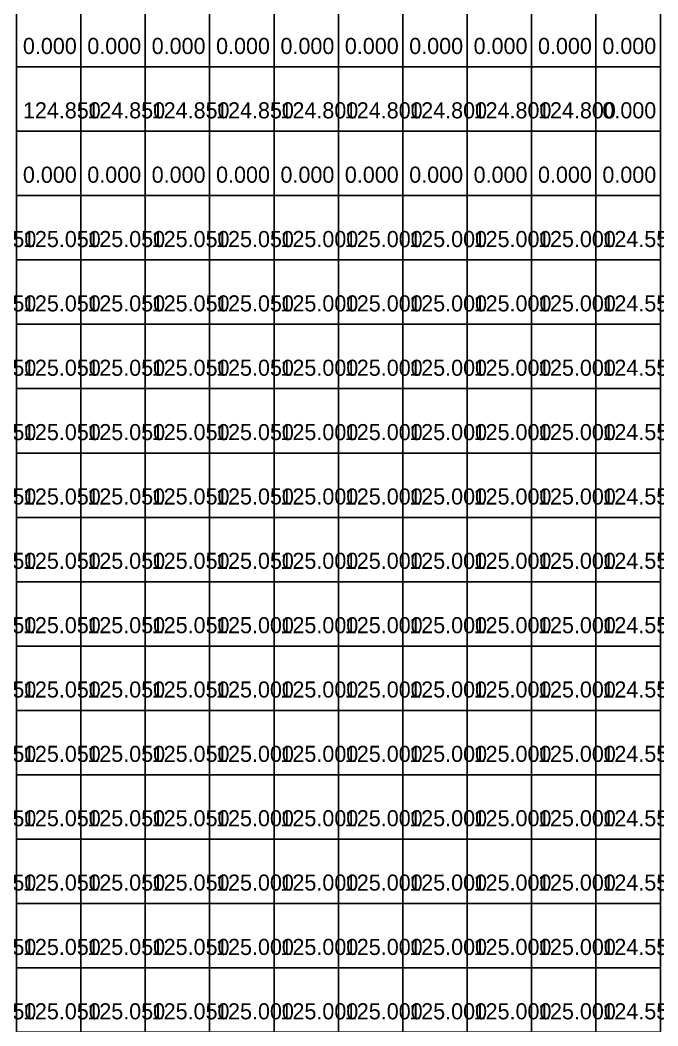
# Model space of a CAD drawing. Header units: metres. Extents: x 287857 to 287978, y 62957 to 63018.
# Drawn here: x 287935.98 to 287945.89, y 62971.93 to 62987.56 of the extents above; entities that cross this region are included whole.
import ezdxf

# ---------------------------------------------------------------- set-up
doc = ezdxf.new("R2010")
doc.units = ezdxf.units.M
for name, color, linetype, true_color in [('ARCH-BARRIER', 7, 'Continuous', 0xf87171), ('ARCH-INTERP', 7, 'Continuous', 0x64748b), ('ARCH-LEVEL-TXT', 7, 'Continuous', 0xa78bfa)]:
    doc.layers.add(name, color=color, linetype=linetype, true_color=true_color)

msp = doc.modelspace()

# ---------------------------------------------------------------- linework, layer by layer
at = {"layer": 'ARCH-BARRIER'}
for points in [[(287935.925, 62986.831, 0), (287936.925, 62986.831, 0), (287936.925, 62987.831, 0), (287935.925, 62987.831, 0), (287935.925, 62986.831, 0)], [(287936.925, 62986.831, 0), (287937.925, 62986.831, 0), (287937.925, 62987.831, 0), (287936.925, 62987.831, 0), (287936.925, 62986.831, 0)], [(287937.925, 62986.831, 0), (287938.925, 62986.831, 0), (287938.925, 62987.831, 0), (287937.925, 62987.831, 0), (287937.925, 62986.831, 0)], [(287938.925, 62986.831, 0), (287939.925, 62986.831, 0), (287939.925, 62987.831, 0), (287938.925, 62987.831, 0), (287938.925, 62986.831, 0)], [(287939.925, 62986.831, 0), (287940.925, 62986.831, 0), (287940.925, 62987.831, 0), (287939.925, 62987.831, 0), (287939.925, 62986.831, 0)], [(287940.925, 62986.831, 0), (287941.925, 62986.831, 0), (287941.925, 62987.831, 0), (287940.925, 62987.831, 0), (287940.925, 62986.831, 0)], [(287941.925, 62986.831, 0), (287942.925, 62986.831, 0), (287942.925, 62987.831, 0), (287941.925, 62987.831, 0), (287941.925, 62986.831, 0)], [(287942.925, 62986.831, 0), (287943.925, 62986.831, 0), (287943.925, 62987.831, 0), (287942.925, 62987.831, 0), (287942.925, 62986.831, 0)], [(287943.925, 62986.831, 0), (287944.925, 62986.831, 0), (287944.925, 62987.831, 0), (287943.925, 62987.831, 0), (287943.925, 62986.831, 0)], [(287944.925, 62986.831, 0), (287945.925, 62986.831, 0), (287945.925, 62987.831, 0), (287944.925, 62987.831, 0), (287944.925, 62986.831, 0)], [(287944.925, 62985.831, 0), (287945.925, 62985.831, 0), (287945.925, 62986.831, 0), (287944.925, 62986.831, 0), (287944.925, 62985.831, 0)], [(287935.925, 62984.831, 0), (287936.925, 62984.831, 0), (287936.925, 62985.831, 0), (287935.925, 62985.831, 0), (287935.925, 62984.831, 0)], [(287936.925, 62984.831, 0), (287937.925, 62984.831, 0), (287937.925, 62985.831, 0), (287936.925, 62985.831, 0), (287936.925, 62984.831, 0)], [(287937.925, 62984.831, 0), (287938.925, 62984.831, 0), (287938.925, 62985.831, 0), (287937.925, 62985.831, 0), (287937.925, 62984.831, 0)], [(287938.925, 62984.831, 0), (287939.925, 62984.831, 0), (287939.925, 62985.831, 0), (287938.925, 62985.831, 0), (287938.925, 62984.831, 0)], [(287939.925, 62984.831, 0), (287940.925, 62984.831, 0), (287940.925, 62985.831, 0), (287939.925, 62985.831, 0), (287939.925, 62984.831, 0)], [(287940.925, 62984.831, 0), (287941.925, 62984.831, 0), (287941.925, 62985.831, 0), (287940.925, 62985.831, 0), (287940.925, 62984.831, 0)], [(287941.925, 62984.831, 0), (287942.925, 62984.831, 0), (287942.925, 62985.831, 0), (287941.925, 62985.831, 0), (287941.925, 62984.831, 0)], [(287942.925, 62984.831, 0), (287943.925, 62984.831, 0), (287943.925, 62985.831, 0), (287942.925, 62985.831, 0), (287942.925, 62984.831, 0)], [(287943.925, 62984.831, 0), (287944.925, 62984.831, 0), (287944.925, 62985.831, 0), (287943.925, 62985.831, 0), (287943.925, 62984.831, 0)], [(287944.925, 62984.831, 0), (287945.925, 62984.831, 0), (287945.925, 62985.831, 0), (287944.925, 62985.831, 0), (287944.925, 62984.831, 0)]]:
    msp.add_polyline3d(points, dxfattribs=at)
at = {"layer": 'ARCH-INTERP'}
for points in [[(287935.925, 62985.831, 124.85), (287936.925, 62985.831, 124.85), (287936.925, 62986.831, 124.85), (287935.925, 62986.831, 124.85), (287935.925, 62985.831, 124.85)], [(287936.925, 62985.831, 124.85), (287937.925, 62985.831, 124.85), (287937.925, 62986.831, 124.85), (287936.925, 62986.831, 124.85), (287936.925, 62985.831, 124.85)], [(287937.925, 62985.831, 124.85), (287938.925, 62985.831, 124.85), (287938.925, 62986.831, 124.85), (287937.925, 62986.831, 124.85), (287937.925, 62985.831, 124.85)], [(287938.925, 62985.831, 124.85), (287939.925, 62985.831, 124.85), (287939.925, 62986.831, 124.85), (287938.925, 62986.831, 124.85), (287938.925, 62985.831, 124.85)], [(287939.925, 62985.831, 124.8), (287940.925, 62985.831, 124.8), (287940.925, 62986.831, 124.8), (287939.925, 62986.831, 124.8), (287939.925, 62985.831, 124.8)], [(287940.925, 62985.831, 124.8), (287941.925, 62985.831, 124.8), (287941.925, 62986.831, 124.8), (287940.925, 62986.831, 124.8), (287940.925, 62985.831, 124.8)], [(287941.925, 62985.831, 124.8), (287942.925, 62985.831, 124.8), (287942.925, 62986.831, 124.8), (287941.925, 62986.831, 124.8), (287941.925, 62985.831, 124.8)], [(287942.925, 62985.831, 124.8), (287943.925, 62985.831, 124.8), (287943.925, 62986.831, 124.8), (287942.925, 62986.831, 124.8), (287942.925, 62985.831, 124.8)], [(287943.925, 62985.831, 124.8), (287944.925, 62985.831, 124.8), (287944.925, 62986.831, 124.8), (287943.925, 62986.831, 124.8), (287943.925, 62985.831, 124.8)], [(287935.925, 62983.831, 125.05), (287936.925, 62983.831, 125.05), (287936.925, 62984.831, 125.05), (287935.925, 62984.831, 125.05), (287935.925, 62983.831, 125.05)], [(287936.925, 62983.831, 125.05), (287937.925, 62983.831, 125.05), (287937.925, 62984.831, 125.05), (287936.925, 62984.831, 125.05), (287936.925, 62983.831, 125.05)], [(287937.925, 62983.831, 125.05), (287938.925, 62983.831, 125.05), (287938.925, 62984.831, 125.05), (287937.925, 62984.831, 125.05), (287937.925, 62983.831, 125.05)], [(287938.925, 62983.831, 125.05), (287939.925, 62983.831, 125.05), (287939.925, 62984.831, 125.05), (287938.925, 62984.831, 125.05), (287938.925, 62983.831, 125.05)], [(287939.925, 62983.831, 125), (287940.925, 62983.831, 125), (287940.925, 62984.831, 125), (287939.925, 62984.831, 125), (287939.925, 62983.831, 125)], [(287940.925, 62983.831, 125), (287941.925, 62983.831, 125), (287941.925, 62984.831, 125), (287940.925, 62984.831, 125), (287940.925, 62983.831, 125)], [(287941.925, 62983.831, 125), (287942.925, 62983.831, 125), (287942.925, 62984.831, 125), (287941.925, 62984.831, 125), (287941.925, 62983.831, 125)], [(287942.925, 62983.831, 125), (287943.925, 62983.831, 125), (287943.925, 62984.831, 125), (287942.925, 62984.831, 125), (287942.925, 62983.831, 125)], [(287943.925, 62983.831, 125), (287944.925, 62983.831, 125), (287944.925, 62984.831, 125), (287943.925, 62984.831, 125), (287943.925, 62983.831, 125)], [(287944.925, 62983.831, 124.55), (287945.925, 62983.831, 124.55), (287945.925, 62984.831, 124.55), (287944.925, 62984.831, 124.55), (287944.925, 62983.831, 124.55)], [(287935.925, 62982.831, 125.05), (287936.925, 62982.831, 125.05), (287936.925, 62983.831, 125.05), (287935.925, 62983.831, 125.05), (287935.925, 62982.831, 125.05)], [(287936.925, 62982.831, 125.05), (287937.925, 62982.831, 125.05), (287937.925, 62983.831, 125.05), (287936.925, 62983.831, 125.05), (287936.925, 62982.831, 125.05)], [(287937.925, 62982.831, 125.05), (287938.925, 62982.831, 125.05), (287938.925, 62983.831, 125.05), (287937.925, 62983.831, 125.05), (287937.925, 62982.831, 125.05)], [(287938.925, 62982.831, 125.05), (287939.925, 62982.831, 125.05), (287939.925, 62983.831, 125.05), (287938.925, 62983.831, 125.05), (287938.925, 62982.831, 125.05)], [(287939.925, 62982.831, 125), (287940.925, 62982.831, 125), (287940.925, 62983.831, 125), (287939.925, 62983.831, 125), (287939.925, 62982.831, 125)], [(287940.925, 62982.831, 125), (287941.925, 62982.831, 125), (287941.925, 62983.831, 125), (287940.925, 62983.831, 125), (287940.925, 62982.831, 125)], [(287941.925, 62982.831, 125), (287942.925, 62982.831, 125), (287942.925, 62983.831, 125), (287941.925, 62983.831, 125), (287941.925, 62982.831, 125)], [(287942.925, 62982.831, 125), (287943.925, 62982.831, 125), (287943.925, 62983.831, 125), (287942.925, 62983.831, 125), (287942.925, 62982.831, 125)], [(287943.925, 62982.831, 125), (287944.925, 62982.831, 125), (287944.925, 62983.831, 125), (287943.925, 62983.831, 125), (287943.925, 62982.831, 125)], [(287944.925, 62982.831, 124.55), (287945.925, 62982.831, 124.55), (287945.925, 62983.831, 124.55), (287944.925, 62983.831, 124.55), (287944.925, 62982.831, 124.55)], [(287935.925, 62981.831, 125.05), (287936.925, 62981.831, 125.05), (287936.925, 62982.831, 125.05), (287935.925, 62982.831, 125.05), (287935.925, 62981.831, 125.05)], [(287936.925, 62981.831, 125.05), (287937.925, 62981.831, 125.05), (287937.925, 62982.831, 125.05), (287936.925, 62982.831, 125.05), (287936.925, 62981.831, 125.05)], [(287937.925, 62981.831, 125.05), (287938.925, 62981.831, 125.05), (287938.925, 62982.831, 125.05), (287937.925, 62982.831, 125.05), (287937.925, 62981.831, 125.05)], [(287938.925, 62981.831, 125.05), (287939.925, 62981.831, 125.05), (287939.925, 62982.831, 125.05), (287938.925, 62982.831, 125.05), (287938.925, 62981.831, 125.05)], [(287939.925, 62981.831, 125), (287940.925, 62981.831, 125), (287940.925, 62982.831, 125), (287939.925, 62982.831, 125), (287939.925, 62981.831, 125)], [(287940.925, 62981.831, 125), (287941.925, 62981.831, 125), (287941.925, 62982.831, 125), (287940.925, 62982.831, 125), (287940.925, 62981.831, 125)], [(287941.925, 62981.831, 125), (287942.925, 62981.831, 125), (287942.925, 62982.831, 125), (287941.925, 62982.831, 125), (287941.925, 62981.831, 125)], [(287942.925, 62981.831, 125), (287943.925, 62981.831, 125), (287943.925, 62982.831, 125), (287942.925, 62982.831, 125), (287942.925, 62981.831, 125)], [(287943.925, 62981.831, 125), (287944.925, 62981.831, 125), (287944.925, 62982.831, 125), (287943.925, 62982.831, 125), (287943.925, 62981.831, 125)], [(287944.925, 62981.831, 124.55), (287945.925, 62981.831, 124.55), (287945.925, 62982.831, 124.55), (287944.925, 62982.831, 124.55), (287944.925, 62981.831, 124.55)], [(287935.925, 62980.831, 125.05), (287936.925, 62980.831, 125.05), (287936.925, 62981.831, 125.05), (287935.925, 62981.831, 125.05), (287935.925, 62980.831, 125.05)], [(287936.925, 62980.831, 125.05), (287937.925, 62980.831, 125.05), (287937.925, 62981.831, 125.05), (287936.925, 62981.831, 125.05), (287936.925, 62980.831, 125.05)], [(287937.925, 62980.831, 125.05), (287938.925, 62980.831, 125.05), (287938.925, 62981.831, 125.05), (287937.925, 62981.831, 125.05), (287937.925, 62980.831, 125.05)], [(287938.925, 62980.831, 125.05), (287939.925, 62980.831, 125.05), (287939.925, 62981.831, 125.05), (287938.925, 62981.831, 125.05), (287938.925, 62980.831, 125.05)], [(287939.925, 62980.831, 125), (287940.925, 62980.831, 125), (287940.925, 62981.831, 125), (287939.925, 62981.831, 125), (287939.925, 62980.831, 125)], [(287940.925, 62980.831, 125), (287941.925, 62980.831, 125), (287941.925, 62981.831, 125), (287940.925, 62981.831, 125), (287940.925, 62980.831, 125)], [(287941.925, 62980.831, 125), (287942.925, 62980.831, 125), (287942.925, 62981.831, 125), (287941.925, 62981.831, 125), (287941.925, 62980.831, 125)], [(287942.925, 62980.831, 125), (287943.925, 62980.831, 125), (287943.925, 62981.831, 125), (287942.925, 62981.831, 125), (287942.925, 62980.831, 125)], [(287943.925, 62980.831, 125), (287944.925, 62980.831, 125), (287944.925, 62981.831, 125), (287943.925, 62981.831, 125), (287943.925, 62980.831, 125)], [(287944.925, 62980.831, 124.55), (287945.925, 62980.831, 124.55), (287945.925, 62981.831, 124.55), (287944.925, 62981.831, 124.55), (287944.925, 62980.831, 124.55)], [(287935.925, 62979.831, 125.05), (287936.925, 62979.831, 125.05), (287936.925, 62980.831, 125.05), (287935.925, 62980.831, 125.05), (287935.925, 62979.831, 125.05)], [(287936.925, 62979.831, 125.05), (287937.925, 62979.831, 125.05), (287937.925, 62980.831, 125.05), (287936.925, 62980.831, 125.05), (287936.925, 62979.831, 125.05)], [(287937.925, 62979.831, 125.05), (287938.925, 62979.831, 125.05), (287938.925, 62980.831, 125.05), (287937.925, 62980.831, 125.05), (287937.925, 62979.831, 125.05)], [(287938.925, 62979.831, 125.05), (287939.925, 62979.831, 125.05), (287939.925, 62980.831, 125.05), (287938.925, 62980.831, 125.05), (287938.925, 62979.831, 125.05)], [(287939.925, 62979.831, 125), (287940.925, 62979.831, 125), (287940.925, 62980.831, 125), (287939.925, 62980.831, 125), (287939.925, 62979.831, 125)], [(287940.925, 62979.831, 125), (287941.925, 62979.831, 125), (287941.925, 62980.831, 125), (287940.925, 62980.831, 125), (287940.925, 62979.831, 125)], [(287941.925, 62979.831, 125), (287942.925, 62979.831, 125), (287942.925, 62980.831, 125), (287941.925, 62980.831, 125), (287941.925, 62979.831, 125)], [(287942.925, 62979.831, 125), (287943.925, 62979.831, 125), (287943.925, 62980.831, 125), (287942.925, 62980.831, 125), (287942.925, 62979.831, 125)], [(287943.925, 62979.831, 125), (287944.925, 62979.831, 125), (287944.925, 62980.831, 125), (287943.925, 62980.831, 125), (287943.925, 62979.831, 125)], [(287944.925, 62979.831, 124.55), (287945.925, 62979.831, 124.55), (287945.925, 62980.831, 124.55), (287944.925, 62980.831, 124.55), (287944.925, 62979.831, 124.55)], [(287935.925, 62978.831, 125.05), (287936.925, 62978.831, 125.05), (287936.925, 62979.831, 125.05), (287935.925, 62979.831, 125.05), (287935.925, 62978.831, 125.05)], [(287936.925, 62978.831, 125.05), (287937.925, 62978.831, 125.05), (287937.925, 62979.831, 125.05), (287936.925, 62979.831, 125.05), (287936.925, 62978.831, 125.05)], [(287937.925, 62978.831, 125.05), (287938.925, 62978.831, 125.05), (287938.925, 62979.831, 125.05), (287937.925, 62979.831, 125.05), (287937.925, 62978.831, 125.05)], [(287938.925, 62978.831, 125.05), (287939.925, 62978.831, 125.05), (287939.925, 62979.831, 125.05), (287938.925, 62979.831, 125.05), (287938.925, 62978.831, 125.05)], [(287939.925, 62978.831, 125), (287940.925, 62978.831, 125), (287940.925, 62979.831, 125), (287939.925, 62979.831, 125), (287939.925, 62978.831, 125)], [(287940.925, 62978.831, 125), (287941.925, 62978.831, 125), (287941.925, 62979.831, 125), (287940.925, 62979.831, 125), (287940.925, 62978.831, 125)], [(287941.925, 62978.831, 125), (287942.925, 62978.831, 125), (287942.925, 62979.831, 125), (287941.925, 62979.831, 125), (287941.925, 62978.831, 125)], [(287942.925, 62978.831, 125), (287943.925, 62978.831, 125), (287943.925, 62979.831, 125), (287942.925, 62979.831, 125), (287942.925, 62978.831, 125)], [(287943.925, 62978.831, 125), (287944.925, 62978.831, 125), (287944.925, 62979.831, 125), (287943.925, 62979.831, 125), (287943.925, 62978.831, 125)], [(287944.925, 62978.831, 124.55), (287945.925, 62978.831, 124.55), (287945.925, 62979.831, 124.55), (287944.925, 62979.831, 124.55), (287944.925, 62978.831, 124.55)], [(287935.925, 62977.831, 125.05), (287936.925, 62977.831, 125.05), (287936.925, 62978.831, 125.05), (287935.925, 62978.831, 125.05), (287935.925, 62977.831, 125.05)], [(287936.925, 62977.831, 125.05), (287937.925, 62977.831, 125.05), (287937.925, 62978.831, 125.05), (287936.925, 62978.831, 125.05), (287936.925, 62977.831, 125.05)], [(287937.925, 62977.831, 125.05), (287938.925, 62977.831, 125.05), (287938.925, 62978.831, 125.05), (287937.925, 62978.831, 125.05), (287937.925, 62977.831, 125.05)], [(287938.925, 62977.831, 125), (287939.925, 62977.831, 125), (287939.925, 62978.831, 125), (287938.925, 62978.831, 125), (287938.925, 62977.831, 125)], [(287939.925, 62977.831, 125), (287940.925, 62977.831, 125), (287940.925, 62978.831, 125), (287939.925, 62978.831, 125), (287939.925, 62977.831, 125)], [(287940.925, 62977.831, 125), (287941.925, 62977.831, 125), (287941.925, 62978.831, 125), (287940.925, 62978.831, 125), (287940.925, 62977.831, 125)], [(287941.925, 62977.831, 125), (287942.925, 62977.831, 125), (287942.925, 62978.831, 125), (287941.925, 62978.831, 125), (287941.925, 62977.831, 125)], [(287942.925, 62977.831, 125), (287943.925, 62977.831, 125), (287943.925, 62978.831, 125), (287942.925, 62978.831, 125), (287942.925, 62977.831, 125)], [(287943.925, 62977.831, 125), (287944.925, 62977.831, 125), (287944.925, 62978.831, 125), (287943.925, 62978.831, 125), (287943.925, 62977.831, 125)], [(287944.925, 62977.831, 124.55), (287945.925, 62977.831, 124.55), (287945.925, 62978.831, 124.55), (287944.925, 62978.831, 124.55), (287944.925, 62977.831, 124.55)], [(287935.925, 62976.831, 125.05), (287936.925, 62976.831, 125.05), (287936.925, 62977.831, 125.05), (287935.925, 62977.831, 125.05), (287935.925, 62976.831, 125.05)], [(287936.925, 62976.831, 125.05), (287937.925, 62976.831, 125.05), (287937.925, 62977.831, 125.05), (287936.925, 62977.831, 125.05), (287936.925, 62976.831, 125.05)], [(287937.925, 62976.831, 125.05), (287938.925, 62976.831, 125.05), (287938.925, 62977.831, 125.05), (287937.925, 62977.831, 125.05), (287937.925, 62976.831, 125.05)], [(287938.925, 62976.831, 125), (287939.925, 62976.831, 125), (287939.925, 62977.831, 125), (287938.925, 62977.831, 125), (287938.925, 62976.831, 125)], [(287939.925, 62976.831, 125), (287940.925, 62976.831, 125), (287940.925, 62977.831, 125), (287939.925, 62977.831, 125), (287939.925, 62976.831, 125)], [(287940.925, 62976.831, 125), (287941.925, 62976.831, 125), (287941.925, 62977.831, 125), (287940.925, 62977.831, 125), (287940.925, 62976.831, 125)], [(287941.925, 62976.831, 125), (287942.925, 62976.831, 125), (287942.925, 62977.831, 125), (287941.925, 62977.831, 125), (287941.925, 62976.831, 125)], [(287942.925, 62976.831, 125), (287943.925, 62976.831, 125), (287943.925, 62977.831, 125), (287942.925, 62977.831, 125), (287942.925, 62976.831, 125)], [(287943.925, 62976.831, 125), (287944.925, 62976.831, 125), (287944.925, 62977.831, 125), (287943.925, 62977.831, 125), (287943.925, 62976.831, 125)], [(287944.925, 62976.831, 124.55), (287945.925, 62976.831, 124.55), (287945.925, 62977.831, 124.55), (287944.925, 62977.831, 124.55), (287944.925, 62976.831, 124.55)], [(287935.925, 62975.831, 125.05), (287936.925, 62975.831, 125.05), (287936.925, 62976.831, 125.05), (287935.925, 62976.831, 125.05), (287935.925, 62975.831, 125.05)], [(287936.925, 62975.831, 125.05), (287937.925, 62975.831, 125.05), (287937.925, 62976.831, 125.05), (287936.925, 62976.831, 125.05), (287936.925, 62975.831, 125.05)], [(287937.925, 62975.831, 125.05), (287938.925, 62975.831, 125.05), (287938.925, 62976.831, 125.05), (287937.925, 62976.831, 125.05), (287937.925, 62975.831, 125.05)], [(287938.925, 62975.831, 125), (287939.925, 62975.831, 125), (287939.925, 62976.831, 125), (287938.925, 62976.831, 125), (287938.925, 62975.831, 125)], [(287939.925, 62975.831, 125), (287940.925, 62975.831, 125), (287940.925, 62976.831, 125), (287939.925, 62976.831, 125), (287939.925, 62975.831, 125)], [(287940.925, 62975.831, 125), (287941.925, 62975.831, 125), (287941.925, 62976.831, 125), (287940.925, 62976.831, 125), (287940.925, 62975.831, 125)], [(287941.925, 62975.831, 125), (287942.925, 62975.831, 125), (287942.925, 62976.831, 125), (287941.925, 62976.831, 125), (287941.925, 62975.831, 125)], [(287942.925, 62975.831, 125), (287943.925, 62975.831, 125), (287943.925, 62976.831, 125), (287942.925, 62976.831, 125), (287942.925, 62975.831, 125)], [(287943.925, 62975.831, 125), (287944.925, 62975.831, 125), (287944.925, 62976.831, 125), (287943.925, 62976.831, 125), (287943.925, 62975.831, 125)], [(287944.925, 62975.831, 124.55), (287945.925, 62975.831, 124.55), (287945.925, 62976.831, 124.55), (287944.925, 62976.831, 124.55), (287944.925, 62975.831, 124.55)], [(287935.925, 62974.831, 125.05), (287936.925, 62974.831, 125.05), (287936.925, 62975.831, 125.05), (287935.925, 62975.831, 125.05), (287935.925, 62974.831, 125.05)], [(287936.925, 62974.831, 125.05), (287937.925, 62974.831, 125.05), (287937.925, 62975.831, 125.05), (287936.925, 62975.831, 125.05), (287936.925, 62974.831, 125.05)], [(287937.925, 62974.831, 125.05), (287938.925, 62974.831, 125.05), (287938.925, 62975.831, 125.05), (287937.925, 62975.831, 125.05), (287937.925, 62974.831, 125.05)], [(287938.925, 62974.831, 125), (287939.925, 62974.831, 125), (287939.925, 62975.831, 125), (287938.925, 62975.831, 125), (287938.925, 62974.831, 125)], [(287939.925, 62974.831, 125), (287940.925, 62974.831, 125), (287940.925, 62975.831, 125), (287939.925, 62975.831, 125), (287939.925, 62974.831, 125)], [(287940.925, 62974.831, 125), (287941.925, 62974.831, 125), (287941.925, 62975.831, 125), (287940.925, 62975.831, 125), (287940.925, 62974.831, 125)], [(287941.925, 62974.831, 125), (287942.925, 62974.831, 125), (287942.925, 62975.831, 125), (287941.925, 62975.831, 125), (287941.925, 62974.831, 125)], [(287942.925, 62974.831, 125), (287943.925, 62974.831, 125), (287943.925, 62975.831, 125), (287942.925, 62975.831, 125), (287942.925, 62974.831, 125)], [(287943.925, 62974.831, 125), (287944.925, 62974.831, 125), (287944.925, 62975.831, 125), (287943.925, 62975.831, 125), (287943.925, 62974.831, 125)], [(287944.925, 62974.831, 124.55), (287945.925, 62974.831, 124.55), (287945.925, 62975.831, 124.55), (287944.925, 62975.831, 124.55), (287944.925, 62974.831, 124.55)], [(287935.925, 62973.831, 125.05), (287936.925, 62973.831, 125.05), (287936.925, 62974.831, 125.05), (287935.925, 62974.831, 125.05), (287935.925, 62973.831, 125.05)], [(287936.925, 62973.831, 125.05), (287937.925, 62973.831, 125.05), (287937.925, 62974.831, 125.05), (287936.925, 62974.831, 125.05), (287936.925, 62973.831, 125.05)], [(287937.925, 62973.831, 125.05), (287938.925, 62973.831, 125.05), (287938.925, 62974.831, 125.05), (287937.925, 62974.831, 125.05), (287937.925, 62973.831, 125.05)], [(287938.925, 62973.831, 125), (287939.925, 62973.831, 125), (287939.925, 62974.831, 125), (287938.925, 62974.831, 125), (287938.925, 62973.831, 125)], [(287939.925, 62973.831, 125), (287940.925, 62973.831, 125), (287940.925, 62974.831, 125), (287939.925, 62974.831, 125), (287939.925, 62973.831, 125)], [(287940.925, 62973.831, 125), (287941.925, 62973.831, 125), (287941.925, 62974.831, 125), (287940.925, 62974.831, 125), (287940.925, 62973.831, 125)], [(287941.925, 62973.831, 125), (287942.925, 62973.831, 125), (287942.925, 62974.831, 125), (287941.925, 62974.831, 125), (287941.925, 62973.831, 125)], [(287942.925, 62973.831, 125), (287943.925, 62973.831, 125), (287943.925, 62974.831, 125), (287942.925, 62974.831, 125), (287942.925, 62973.831, 125)], [(287943.925, 62973.831, 125), (287944.925, 62973.831, 125), (287944.925, 62974.831, 125), (287943.925, 62974.831, 125), (287943.925, 62973.831, 125)], [(287944.925, 62973.831, 124.55), (287945.925, 62973.831, 124.55), (287945.925, 62974.831, 124.55), (287944.925, 62974.831, 124.55), (287944.925, 62973.831, 124.55)], [(287935.925, 62972.831, 125.05), (287936.925, 62972.831, 125.05), (287936.925, 62973.831, 125.05), (287935.925, 62973.831, 125.05), (287935.925, 62972.831, 125.05)], [(287936.925, 62972.831, 125.05), (287937.925, 62972.831, 125.05), (287937.925, 62973.831, 125.05), (287936.925, 62973.831, 125.05), (287936.925, 62972.831, 125.05)], [(287937.925, 62972.831, 125.05), (287938.925, 62972.831, 125.05), (287938.925, 62973.831, 125.05), (287937.925, 62973.831, 125.05), (287937.925, 62972.831, 125.05)], [(287938.925, 62972.831, 125), (287939.925, 62972.831, 125), (287939.925, 62973.831, 125), (287938.925, 62973.831, 125), (287938.925, 62972.831, 125)], [(287939.925, 62972.831, 125), (287940.925, 62972.831, 125), (287940.925, 62973.831, 125), (287939.925, 62973.831, 125), (287939.925, 62972.831, 125)], [(287940.925, 62972.831, 125), (287941.925, 62972.831, 125), (287941.925, 62973.831, 125), (287940.925, 62973.831, 125), (287940.925, 62972.831, 125)], [(287941.925, 62972.831, 125), (287942.925, 62972.831, 125), (287942.925, 62973.831, 125), (287941.925, 62973.831, 125), (287941.925, 62972.831, 125)], [(287942.925, 62972.831, 125), (287943.925, 62972.831, 125), (287943.925, 62973.831, 125), (287942.925, 62973.831, 125), (287942.925, 62972.831, 125)], [(287943.925, 62972.831, 125), (287944.925, 62972.831, 125), (287944.925, 62973.831, 125), (287943.925, 62973.831, 125), (287943.925, 62972.831, 125)], [(287944.925, 62972.831, 124.55), (287945.925, 62972.831, 124.55), (287945.925, 62973.831, 124.55), (287944.925, 62973.831, 124.55), (287944.925, 62972.831, 124.55)], [(287935.925, 62971.831, 125.05), (287936.925, 62971.831, 125.05), (287936.925, 62972.831, 125.05), (287935.925, 62972.831, 125.05), (287935.925, 62971.831, 125.05)], [(287936.925, 62971.831, 125.05), (287937.925, 62971.831, 125.05), (287937.925, 62972.831, 125.05), (287936.925, 62972.831, 125.05), (287936.925, 62971.831, 125.05)], [(287937.925, 62971.831, 125.05), (287938.925, 62971.831, 125.05), (287938.925, 62972.831, 125.05), (287937.925, 62972.831, 125.05), (287937.925, 62971.831, 125.05)], [(287938.925, 62971.831, 125), (287939.925, 62971.831, 125), (287939.925, 62972.831, 125), (287938.925, 62972.831, 125), (287938.925, 62971.831, 125)], [(287939.925, 62971.831, 125), (287940.925, 62971.831, 125), (287940.925, 62972.831, 125), (287939.925, 62972.831, 125), (287939.925, 62971.831, 125)], [(287940.925, 62971.831, 125), (287941.925, 62971.831, 125), (287941.925, 62972.831, 125), (287940.925, 62972.831, 125), (287940.925, 62971.831, 125)], [(287941.925, 62971.831, 125), (287942.925, 62971.831, 125), (287942.925, 62972.831, 125), (287941.925, 62972.831, 125), (287941.925, 62971.831, 125)], [(287942.925, 62971.831, 125), (287943.925, 62971.831, 125), (287943.925, 62972.831, 125), (287942.925, 62972.831, 125), (287942.925, 62971.831, 125)], [(287943.925, 62971.831, 125), (287944.925, 62971.831, 125), (287944.925, 62972.831, 125), (287943.925, 62972.831, 125), (287943.925, 62971.831, 125)], [(287944.925, 62971.831, 124.55), (287945.925, 62971.831, 124.55), (287945.925, 62972.831, 124.55), (287944.925, 62972.831, 124.55), (287944.925, 62971.831, 124.55)]]:
    msp.add_polyline3d(points, dxfattribs=at)

# ---------------------------------------------------------------- texts
at = {"layer": 'ARCH-LEVEL-TXT'}
for s, p in [('0.000', (287936.025, 62987.031)), ('0.000', (287937.025, 62987.031)), ('0.000', (287938.025, 62987.031)), ('0.000', (287939.025, 62987.031)), ('0.000', (287940.025, 62987.031)), ('0.000', (287941.025, 62987.031)), ('0.000', (287942.025, 62987.031)), ('0.000', (287943.025, 62987.031)), ('0.000', (287944.025, 62987.031)), ('0.000', (287945.025, 62987.031)), ('124.850', (287936.025, 62986.031, 124.85)), ('124.850', (287937.025, 62986.031, 124.85)), ('124.850', (287938.025, 62986.031, 124.85)), ('124.850', (287939.025, 62986.031, 124.85)), ('124.800', (287940.025, 62986.031, 124.8)), ('124.800', (287941.025, 62986.031, 124.8)), ('124.800', (287942.025, 62986.031, 124.8)), ('124.800', (287943.025, 62986.031, 124.8)), ('124.800', (287944.025, 62986.031, 124.8)), ('0.000', (287945.025, 62986.031)), ('0.000', (287936.025, 62985.031)), ('0.000', (287937.025, 62985.031)), ('0.000', (287938.025, 62985.031)), ('0.000', (287939.025, 62985.031)), ('0.000', (287940.025, 62985.031)), ('0.000', (287941.025, 62985.031)), ('0.000', (287942.025, 62985.031)), ('0.000', (287943.025, 62985.031)), ('0.000', (287944.025, 62985.031)), ('0.000', (287945.025, 62985.031)), ('125.050', (287935.025, 62984.031, 125.05)), ('125.050', (287936.025, 62984.031, 125.05)), ('125.050', (287937.025, 62984.031, 125.05)), ('125.050', (287938.025, 62984.031, 125.05)), ('125.050', (287939.025, 62984.031, 125.05)), ('125.000', (287940.025, 62984.031, 125)), ('125.000', (287941.025, 62984.031, 125)), ('125.000', (287942.025, 62984.031, 125)), ('125.000', (287943.025, 62984.031, 125)), ('125.000', (287944.025, 62984.031, 125)), ('124.550', (287945.025, 62984.031, 124.55)), ('125.050', (287935.025, 62983.031, 125.05)), ('125.050', (287936.025, 62983.031, 125.05)), ('125.050', (287937.025, 62983.031, 125.05)), ('125.050', (287938.025, 62983.031, 125.05)), ('125.050', (287939.025, 62983.031, 125.05)), ('125.000', (287940.025, 62983.031, 125)), ('125.000', (287941.025, 62983.031, 125)), ('125.000', (287942.025, 62983.031, 125)), ('125.000', (287943.025, 62983.031, 125)), ('125.000', (287944.025, 62983.031, 125)), ('124.550', (287945.025, 62983.031, 124.55)), ('125.050', (287935.025, 62982.031, 125.05)), ('125.050', (287936.025, 62982.031, 125.05)), ('125.050', (287937.025, 62982.031, 125.05)), ('125.050', (287938.025, 62982.031, 125.05)), ('125.050', (287939.025, 62982.031, 125.05)), ('125.000', (287940.025, 62982.031, 125)), ('125.000', (287941.025, 62982.031, 125)), ('125.000', (287942.025, 62982.031, 125)), ('125.000', (287943.025, 62982.031, 125)), ('125.000', (287944.025, 62982.031, 125)), ('124.550', (287945.025, 62982.031, 124.55)), ('125.050', (287935.025, 62981.031, 125.05)), ('125.050', (287936.025, 62981.031, 125.05)), ('125.050', (287937.025, 62981.031, 125.05)), ('125.050', (287938.025, 62981.031, 125.05)), ('125.050', (287939.025, 62981.031, 125.05)), ('125.000', (287940.025, 62981.031, 125)), ('125.000', (287941.025, 62981.031, 125)), ('125.000', (287942.025, 62981.031, 125)), ('125.000', (287943.025, 62981.031, 125)), ('125.000', (287944.025, 62981.031, 125)), ('124.550', (287945.025, 62981.031, 124.55)), ('125.050', (287935.025, 62980.031, 125.05)), ('125.050', (287936.025, 62980.031, 125.05)), ('125.050', (287937.025, 62980.031, 125.05)), ('125.050', (287938.025, 62980.031, 125.05)), ('125.050', (287939.025, 62980.031, 125.05)), ('125.000', (287940.025, 62980.031, 125)), ('125.000', (287941.025, 62980.031, 125)), ('125.000', (287942.025, 62980.031, 125)), ('125.000', (287943.025, 62980.031, 125)), ('125.000', (287944.025, 62980.031, 125)), ('124.550', (287945.025, 62980.031, 124.55)), ('125.050', (287935.025, 62979.031, 125.05)), ('125.050', (287936.025, 62979.031, 125.05)), ('125.050', (287937.025, 62979.031, 125.05)), ('125.050', (287938.025, 62979.031, 125.05)), ('125.050', (287939.025, 62979.031, 125.05)), ('125.000', (287940.025, 62979.031, 125)), ('125.000', (287941.025, 62979.031, 125)), ('125.000', (287942.025, 62979.031, 125)), ('125.000', (287943.025, 62979.031, 125)), ('125.000', (287944.025, 62979.031, 125)), ('124.550', (287945.025, 62979.031, 124.55)), ('125.050', (287935.025, 62978.031, 125.05)), ('125.050', (287936.025, 62978.031, 125.05)), ('125.050', (287937.025, 62978.031, 125.05)), ('125.050', (287938.025, 62978.031, 125.05)), ('125.000', (287939.025, 62978.031, 125)), ('125.000', (287940.025, 62978.031, 125)), ('125.000', (287941.025, 62978.031, 125)), ('125.000', (287942.025, 62978.031, 125)), ('125.000', (287943.025, 62978.031, 125)), ('125.000', (287944.025, 62978.031, 125)), ('124.550', (287945.025, 62978.031, 124.55)), ('125.050', (287935.025, 62977.031, 125.05)), ('125.050', (287936.025, 62977.031, 125.05)), ('125.050', (287937.025, 62977.031, 125.05)), ('125.050', (287938.025, 62977.031, 125.05)), ('125.000', (287939.025, 62977.031, 125)), ('125.000', (287940.025, 62977.031, 125)), ('125.000', (287941.025, 62977.031, 125)), ('125.000', (287942.025, 62977.031, 125)), ('125.000', (287943.025, 62977.031, 125)), ('125.000', (287944.025, 62977.031, 125)), ('124.550', (287945.025, 62977.031, 124.55)), ('125.050', (287935.025, 62976.031, 125.05)), ('125.050', (287936.025, 62976.031, 125.05)), ('125.050', (287937.025, 62976.031, 125.05)), ('125.050', (287938.025, 62976.031, 125.05)), ('125.000', (287939.025, 62976.031, 125)), ('125.000', (287940.025, 62976.031, 125)), ('125.000', (287941.025, 62976.031, 125)), ('125.000', (287942.025, 62976.031, 125)), ('125.000', (287943.025, 62976.031, 125)), ('125.000', (287944.025, 62976.031, 125)), ('124.550', (287945.025, 62976.031, 124.55)), ('125.050', (287935.025, 62975.031, 125.05)), ('125.050', (287936.025, 62975.031, 125.05)), ('125.050', (287937.025, 62975.031, 125.05)), ('125.050', (287938.025, 62975.031, 125.05)), ('125.000', (287939.025, 62975.031, 125)), ('125.000', (287940.025, 62975.031, 125)), ('125.000', (287941.025, 62975.031, 125)), ('125.000', (287942.025, 62975.031, 125)), ('125.000', (287943.025, 62975.031, 125)), ('125.000', (287944.025, 62975.031, 125)), ('124.550', (287945.025, 62975.031, 124.55)), ('125.050', (287935.025, 62974.031, 125.05)), ('125.050', (287936.025, 62974.031, 125.05)), ('125.050', (287937.025, 62974.031, 125.05)), ('125.050', (287938.025, 62974.031, 125.05)), ('125.000', (287939.025, 62974.031, 125)), ('125.000', (287940.025, 62974.031, 125)), ('125.000', (287941.025, 62974.031, 125)), ('125.000', (287942.025, 62974.031, 125)), ('125.000', (287943.025, 62974.031, 125)), ('125.000', (287944.025, 62974.031, 125)), ('124.550', (287945.025, 62974.031, 124.55)), ('125.050', (287935.025, 62973.031, 125.05)), ('125.050', (287936.025, 62973.031, 125.05)), ('125.050', (287937.025, 62973.031, 125.05)), ('125.050', (287938.025, 62973.031, 125.05)), ('125.000', (287939.025, 62973.031, 125)), ('125.000', (287940.025, 62973.031, 125)), ('125.000', (287941.025, 62973.031, 125)), ('125.000', (287942.025, 62973.031, 125)), ('125.000', (287943.025, 62973.031, 125)), ('125.000', (287944.025, 62973.031, 125)), ('124.550', (287945.025, 62973.031, 124.55)), ('125.050', (287935.025, 62972.031, 125.05)), ('125.050', (287936.025, 62972.031, 125.05)), ('125.050', (287937.025, 62972.031, 125.05)), ('125.050', (287938.025, 62972.031, 125.05)), ('125.000', (287939.025, 62972.031, 125)), ('125.000', (287940.025, 62972.031, 125)), ('125.000', (287941.025, 62972.031, 125)), ('125.000', (287942.025, 62972.031, 125)), ('125.000', (287943.025, 62972.031, 125)), ('125.000', (287944.025, 62972.031, 125)), ('124.550', (287945.025, 62972.031, 124.55))]:
    msp.add_text(s, height=0.25, dxfattribs=at).set_placement(p)

doc.saveas('drawing.dxf')
